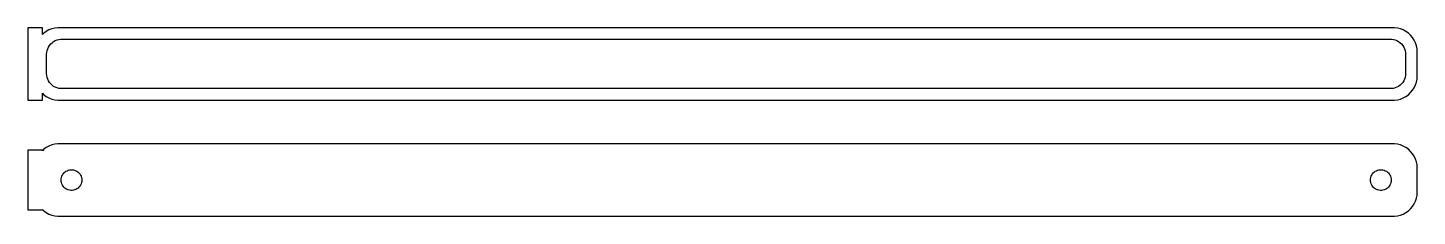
# Model space of a CAD drawing. Header units: metres. Extents: x -144 to 142, y 41 to 79.
import ezdxf

# ---------------------------------------------------------------- set-up
doc = ezdxf.new("R2010")
doc.units = ezdxf.units.M

msp = doc.modelspace()

# ---------------------------------------------------------------- linework, layer by layer
for p, q in [((-141, 79.4792), (-144, 79.4792)), ((-144, 79.4792), (-144, 64.5208)), ((-141, 78.0587), (-141, 79.4792)), ((-140.687, 78.3526), (-141, 78.0587)), ((-140.179, 78.7216), (-140.687, 78.3526)), ((-139.629, 79.0241), (-140.179, 78.7216)), ((-139.045, 79.2553), (-139.629, 79.0241)), ((-138.437, 79.4114), (-139.045, 79.2553)), ((-137.814, 79.4901), (-138.437, 79.4114)), ((137.814, 79.4901), (-137.814, 79.4901)), ((138.437, 79.4114), (137.814, 79.4901)), ((139.045, 79.2553), (138.437, 79.4114)), ((139.629, 79.0241), (139.045, 79.2553)), ((140.179, 78.7216), (139.629, 79.0241)), ((140.687, 78.3526), (140.179, 78.7216)), ((141.145, 77.9227), (140.687, 78.3526)), ((141.545, 77.4389), (141.145, 77.9227)), ((141.882, 76.9088), (141.545, 77.4389)), ((-140.088, 74.3902), (-140.015, 74.7741)), ((-140.015, 74.7741), (-139.894, 75.1459)), ((-139.894, 75.1459), (-139.728, 75.4996)), ((-139.728, 75.4996), (-139.518, 75.8297)), ((-139.518, 75.8297), (-139.269, 76.1309)), ((-139.269, 76.1309), (-138.984, 76.3985)), ((-138.984, 76.3985), (-138.668, 76.6283)), ((-138.668, 76.6283), (-138.325, 76.8167)), ((-138.325, 76.8167), (-137.962, 76.9606)), ((-137.962, 76.9606), (-137.583, 77.0578)), ((-137.583, 77.0578), (-137.195, 77.1068)), ((-137.195, 77.1068), (137.195, 77.1068)), ((137.195, 77.1068), (137.583, 77.0578)), ((137.583, 77.0578), (137.962, 76.9606)), ((137.962, 76.9606), (138.325, 76.8167)), ((138.325, 76.8167), (138.668, 76.6283)), ((138.668, 76.6283), (138.984, 76.3985)), ((138.984, 76.3985), (139.269, 76.1309)), ((139.269, 76.1309), (139.518, 75.8297)), ((139.518, 75.8297), (139.728, 75.4996)), ((139.728, 75.4996), (139.894, 75.1459)), ((139.894, 75.1459), (140.015, 74.7741)), ((140.015, 74.7741), (140.088, 74.3902)), ((142.149, 76.3406), (141.882, 76.9088)), ((142.343, 75.7434), (142.149, 76.3406)), ((142.461, 75.1267), (142.343, 75.7434)), ((142.5, 74.5), (142.461, 75.1267)), ((142.5, 69.5), (142.5, 74.5)), ((-140.113, 74), (-140.088, 74.3902)), ((-140.113, 70), (-140.113, 74)), ((140.088, 74.3902), (140.113, 74)), ((140.113, 74), (140.113, 70)), ((-140.088, 69.6098), (-140.113, 70)), ((-140.015, 69.2259), (-140.088, 69.6098)), ((-139.894, 68.8541), (-140.015, 69.2259)), ((-139.728, 68.5004), (-139.894, 68.8541)), ((139.894, 68.8541), (139.728, 68.5004)), ((140.015, 69.2259), (139.894, 68.8541)), ((140.088, 69.6098), (140.015, 69.2259)), ((140.113, 70), (140.088, 69.6098)), ((142.343, 68.2566), (142.461, 68.8733)), ((142.461, 68.8733), (142.5, 69.5)), ((-141, 64.5208), (-141, 65.9413)), ((-141, 65.9413), (-140.687, 65.6474)), ((-139.518, 68.1703), (-139.728, 68.5004)), ((-139.269, 67.8691), (-139.518, 68.1703)), ((-138.984, 67.6015), (-139.269, 67.8691)), ((-138.668, 67.3717), (-138.984, 67.6015)), ((-138.325, 67.1833), (-138.668, 67.3717)), ((-137.962, 67.0394), (-138.325, 67.1833)), ((-137.583, 66.9422), (-137.962, 67.0394)), ((-137.195, 66.8932), (-137.583, 66.9422)), ((137.195, 66.8932), (-137.195, 66.8932)), ((137.583, 66.9422), (137.195, 66.8932)), ((137.962, 67.0394), (137.583, 66.9422)), ((138.325, 67.1833), (137.962, 67.0394)), ((138.668, 67.3717), (138.325, 67.1833)), ((138.984, 67.6015), (138.668, 67.3717)), ((139.269, 67.8691), (138.984, 67.6015)), ((139.518, 68.1703), (139.269, 67.8691)), ((139.728, 68.5004), (139.518, 68.1703)), ((140.687, 65.6474), (141.145, 66.0773)), ((141.145, 66.0773), (141.545, 66.5611)), ((141.545, 66.5611), (141.882, 67.0912)), ((141.882, 67.0912), (142.149, 67.6594)), ((142.149, 67.6594), (142.343, 68.2566)), ((-144, 64.5208), (-141, 64.5208)), ((-140.687, 65.6474), (-140.179, 65.2784)), ((-140.179, 65.2784), (-139.629, 64.9759)), ((-139.629, 64.9759), (-139.045, 64.7447)), ((-139.045, 64.7447), (-138.437, 64.5886)), ((-138.437, 64.5886), (-137.814, 64.5099)), ((-137.814, 64.5099), (137.814, 64.5099)), ((137.814, 64.5099), (138.437, 64.5886)), ((138.437, 64.5886), (139.045, 64.7447)), ((139.045, 64.7447), (139.629, 64.9759)), ((139.629, 64.9759), (140.179, 65.2784)), ((140.179, 65.2784), (140.687, 65.6474)), ((-140.179, 54.7216), (-140.687, 54.3526)), ((-139.629, 55.0241), (-140.179, 54.7216)), ((-139.045, 55.2553), (-139.629, 55.0241)), ((-138.437, 55.4114), (-139.045, 55.2553)), ((-137.814, 55.4901), (-138.437, 55.4114)), ((137.814, 55.4901), (-137.814, 55.4901)), ((138.437, 55.4114), (137.814, 55.4901)), ((139.045, 55.2553), (138.437, 55.4114)), ((139.629, 55.0241), (139.045, 55.2553)), ((140.179, 54.7216), (139.629, 55.0241)), ((140.687, 54.3526), (140.179, 54.7216)), ((-141, 54.1526), (-144, 54.1526)), ((-144, 54.1526), (-144, 41.8474)), ((-140.687, 54.3526), (-141, 54.0587)), ((-141, 54.0587), (-141, 54.1526)), ((141.145, 53.9227), (140.687, 54.3526)), ((141.545, 53.4389), (141.145, 53.9227)), ((141.882, 52.9088), (141.545, 53.4389)), ((142.149, 52.3406), (141.882, 52.9088)), ((142.343, 51.7434), (142.149, 52.3406)), ((142.461, 51.1267), (142.343, 51.7434)), ((-137.068, 48.531), (-136.985, 48.786)), ((-136.985, 48.786), (-136.871, 49.0287)), ((-136.871, 49.0287), (-136.727, 49.2551)), ((-136.727, 49.2551), (-136.557, 49.4617)), ((-136.557, 49.4617), (-136.361, 49.6453)), ((-136.361, 49.6453), (-136.144, 49.8029)), ((-136.144, 49.8029), (-135.909, 49.9321)), ((-135.909, 49.9321), (-135.66, 50.0308)), ((-135.66, 50.0308), (-135.4, 50.0975)), ((-135.4, 50.0975), (-135.134, 50.1311)), ((-135.134, 50.1311), (-134.866, 50.1311)), ((-134.866, 50.1311), (-134.6, 50.0975)), ((-134.6, 50.0975), (-134.34, 50.0308)), ((-134.34, 50.0308), (-134.091, 49.9321)), ((-134.091, 49.9321), (-133.856, 49.8029)), ((-133.856, 49.8029), (-133.639, 49.6453)), ((-133.639, 49.6453), (-133.443, 49.4617)), ((-133.443, 49.4617), (-133.273, 49.2551)), ((-133.273, 49.2551), (-133.129, 49.0287)), ((-133.129, 49.0287), (-133.015, 48.786)), ((-133.015, 48.786), (-132.932, 48.531)), ((132.932, 48.531), (133.015, 48.786)), ((133.015, 48.786), (133.129, 49.0287)), ((133.129, 49.0287), (133.273, 49.2551)), ((133.273, 49.2551), (133.443, 49.4617)), ((133.443, 49.4617), (133.639, 49.6453)), ((133.639, 49.6453), (133.856, 49.8029)), ((133.856, 49.8029), (134.091, 49.9321)), ((134.091, 49.9321), (134.34, 50.0308)), ((134.34, 50.0308), (134.6, 50.0975)), ((134.6, 50.0975), (134.866, 50.1311)), ((134.866, 50.1311), (135.134, 50.1311)), ((135.134, 50.1311), (135.4, 50.0975)), ((135.4, 50.0975), (135.66, 50.0308)), ((135.66, 50.0308), (135.909, 49.9321)), ((135.909, 49.9321), (136.144, 49.8029)), ((136.144, 49.8029), (136.361, 49.6453)), ((136.361, 49.6453), (136.557, 49.4617)), ((136.557, 49.4617), (136.727, 49.2551)), ((136.727, 49.2551), (136.871, 49.0287)), ((136.871, 49.0287), (136.985, 48.786)), ((136.985, 48.786), (137.068, 48.531)), ((142.5, 50.5), (142.461, 51.1267)), ((142.5, 45.5), (142.5, 50.5)), ((-137.135, 48), (-137.118, 48.2676)), ((-137.118, 47.7324), (-137.135, 48)), ((-137.118, 48.2676), (-137.068, 48.531)), ((-137.068, 47.469), (-137.118, 47.7324)), ((-136.985, 47.214), (-137.068, 47.469)), ((-136.871, 46.9713), (-136.985, 47.214)), ((-136.727, 46.7449), (-136.871, 46.9713)), ((-136.557, 46.5383), (-136.727, 46.7449)), ((-136.361, 46.3547), (-136.557, 46.5383)), ((-136.144, 46.1971), (-136.361, 46.3547)), ((-135.909, 46.0679), (-136.144, 46.1971)), ((-135.66, 45.9692), (-135.909, 46.0679)), ((-135.4, 45.9025), (-135.66, 45.9692)), ((-135.134, 45.8689), (-135.4, 45.9025)), ((-134.866, 45.8689), (-135.134, 45.8689)), ((-134.6, 45.9025), (-134.866, 45.8689)), ((-134.34, 45.9692), (-134.6, 45.9025)), ((-134.091, 46.0679), (-134.34, 45.9692)), ((-133.856, 46.1971), (-134.091, 46.0679)), ((-133.639, 46.3547), (-133.856, 46.1971)), ((-133.443, 46.5383), (-133.639, 46.3547)), ((-133.273, 46.7449), (-133.443, 46.5383)), ((-133.129, 46.9713), (-133.273, 46.7449)), ((-133.015, 47.214), (-133.129, 46.9713)), ((-132.932, 47.469), (-133.015, 47.214)), ((-132.932, 48.531), (-132.882, 48.2676)), ((-132.882, 47.7324), (-132.932, 47.469)), ((-132.882, 48.2676), (-132.865, 48)), ((-132.865, 48), (-132.882, 47.7324)), ((132.865, 48), (132.882, 48.2676)), ((132.882, 47.7324), (132.865, 48)), ((132.882, 48.2676), (132.932, 48.531)), ((132.932, 47.469), (132.882, 47.7324)), ((133.015, 47.214), (132.932, 47.469)), ((133.129, 46.9713), (133.015, 47.214)), ((133.273, 46.7449), (133.129, 46.9713)), ((133.443, 46.5383), (133.273, 46.7449)), ((133.639, 46.3547), (133.443, 46.5383)), ((133.856, 46.1971), (133.639, 46.3547)), ((134.091, 46.0679), (133.856, 46.1971)), ((134.34, 45.9692), (134.091, 46.0679)), ((134.6, 45.9025), (134.34, 45.9692)), ((134.866, 45.8689), (134.6, 45.9025)), ((135.134, 45.8689), (134.866, 45.8689)), ((135.4, 45.9025), (135.134, 45.8689)), ((135.66, 45.9692), (135.4, 45.9025)), ((135.909, 46.0679), (135.66, 45.9692)), ((136.144, 46.1971), (135.909, 46.0679)), ((136.361, 46.3547), (136.144, 46.1971)), ((136.557, 46.5383), (136.361, 46.3547)), ((136.727, 46.7449), (136.557, 46.5383)), ((136.871, 46.9713), (136.727, 46.7449)), ((136.985, 47.214), (136.871, 46.9713)), ((137.068, 47.469), (136.985, 47.214)), ((137.068, 48.531), (137.118, 48.2676)), ((137.118, 47.7324), (137.068, 47.469)), ((137.118, 48.2676), (137.135, 48)), ((137.135, 48), (137.118, 47.7324)), ((141.545, 42.5611), (141.882, 43.0912)), ((141.882, 43.0912), (142.149, 43.6594)), ((142.149, 43.6594), (142.343, 44.2566)), ((142.343, 44.2566), (142.461, 44.8733)), ((142.461, 44.8733), (142.5, 45.5)), ((-144, 41.8474), (-141, 41.8474)), ((-141, 41.8474), (-141, 41.9413)), ((-141, 41.9413), (-140.687, 41.6474)), ((-140.687, 41.6474), (-140.179, 41.2784)), ((-140.179, 41.2784), (-139.629, 40.9759)), ((-139.629, 40.9759), (-139.045, 40.7447)), ((-139.045, 40.7447), (-138.437, 40.5886)), ((-138.437, 40.5886), (-137.814, 40.5099)), ((-137.814, 40.5099), (137.814, 40.5099)), ((137.814, 40.5099), (138.437, 40.5886)), ((138.437, 40.5886), (139.045, 40.7447)), ((139.045, 40.7447), (139.629, 40.9759)), ((139.629, 40.9759), (140.179, 41.2784)), ((140.179, 41.2784), (140.687, 41.6474)), ((140.687, 41.6474), (141.145, 42.0773)), ((141.145, 42.0773), (141.545, 42.5611))]:
    msp.add_line(p, q)

doc.saveas('drawing.dxf')
